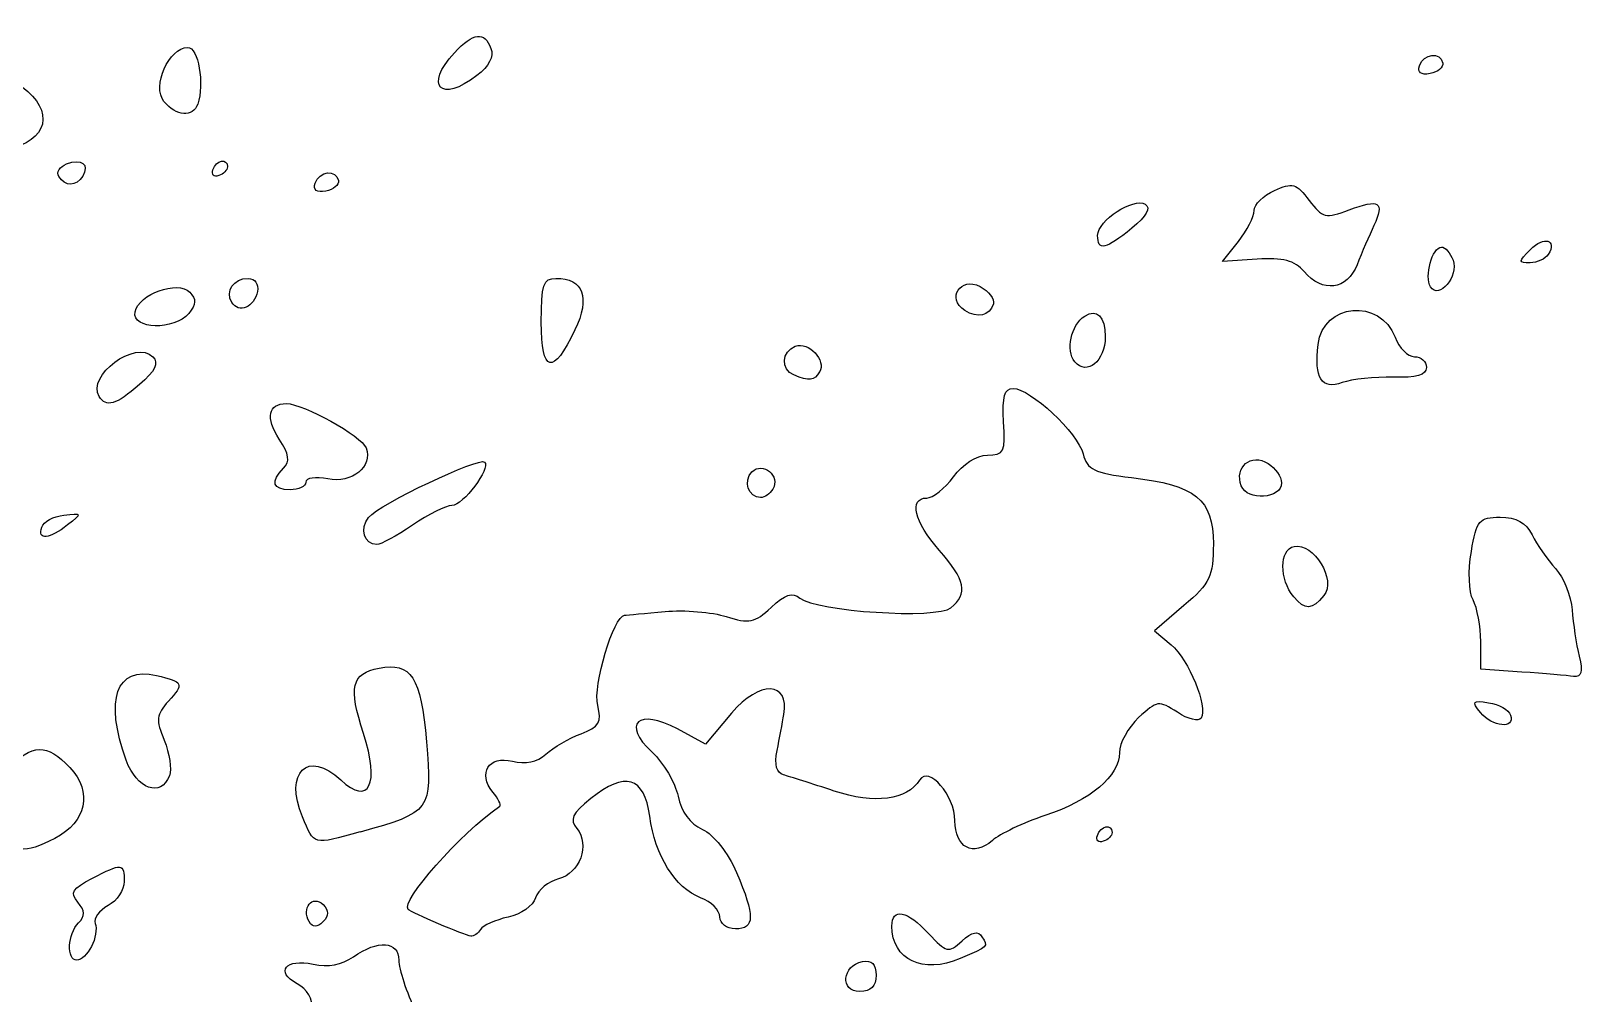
# Model space of a CAD drawing. Header units: centimetres. Extents: x -9.1 to 23.1, y -7.7 to 7.6.
# Drawn here: x -5.105 to -3.811, y -0.259 to 0.544 of the extents above; entities that cross this region are included whole.
import ezdxf

# ---------------------------------------------------------------- set-up
doc = ezdxf.new("R2010")
doc.units = ezdxf.units.CM
doc.header["$MEASUREMENT"] = 0
doc.layers.add('Layer 1', color=7, linetype='Continuous')

msp = doc.modelspace()

# ---------------------------------------------------------------- linework, layer by layer
at = {"layer": 'Layer 1'}
for points, knots in [([(-4.73319, 0.50699), (-4.7231, 0.51475), (-4.71894, 0.52288), (-4.72156, 0.5297), (-4.72156, 0.5297), (-4.7271, 0.54414), (-4.73606, 0.54306), (-4.75192, 0.52604), (-4.75192, 0.52604), (-4.77775, 0.49831), (-4.76343, 0.48374), (-4.73319, 0.50699)], [0, 0, 0, 0, 0.25, 0.25, 0.25, 0.25, 0.5, 0.5, 0.5, 0.5, 1, 1, 1, 1]), ([(-4.96605, 0.4832), (-4.96015, 0.50005), (-4.9655, 0.53055), (-4.97436, 0.53055), (-4.97436, 0.53055), (-4.98999, 0.53055), (-5.00438, 0.49777), (-4.99415, 0.48546), (-4.99415, 0.48546), (-4.98381, 0.47299), (-4.97001, 0.47189), (-4.96605, 0.4832)], [0, 0, 0, 0, 0.25, 0.25, 0.25, 0.25, 0.5, 0.5, 0.5, 0.5, 1, 1, 1, 1]), ([(-3.92798, 0.51747), (-3.9297, 0.52708), (-3.94391, 0.52542), (-3.94732, 0.51521), (-3.94732, 0.51521), (-3.9492, 0.50958), (-3.94604, 0.50723), (-3.93853, 0.50868), (-3.93853, 0.50868), (-3.93209, 0.50992), (-3.92734, 0.51388), (-3.92798, 0.51747)], [0, 0, 0, 0, 0.25, 0.25, 0.25, 0.25, 0.5, 0.5, 0.5, 0.5, 1, 1, 1, 1]), ([(-5.20855, 0.35747), (-5.2047, 0.36465), (-5.19652, 0.37054), (-5.19036, 0.37055), (-5.19036, 0.37055), (-5.16649, 0.37055), (-5.13852, 0.39471), (-5.13393, 0.4192), (-5.13393, 0.4192), (-5.13082, 0.43579), (-5.12484, 0.44472), (-5.11413, 0.44879), (-5.11413, 0.44879), (-5.08531, 0.45975), (-5.08984, 0.48693), (-5.12337, 0.50427), (-5.12337, 0.50427), (-5.14902, 0.51753), (-5.16613, 0.50917), (-5.17185, 0.48058), (-5.17185, 0.48058), (-5.17416, 0.46902), (-5.18109, 0.45399), (-5.18724, 0.44719), (-5.18724, 0.44719), (-5.19786, 0.43546), (-5.19768, 0.43427), (-5.18373, 0.42375), (-5.18373, 0.42375), (-5.16864, 0.41236), (-5.17407, 0.39665), (-5.1931, 0.39665), (-5.1931, 0.39665), (-5.19753, 0.39665), (-5.20293, 0.39104), (-5.2051, 0.38419), (-5.2051, 0.38419), (-5.20727, 0.37734), (-5.21335, 0.37008), (-5.2186, 0.36807), (-5.2186, 0.36807), (-5.22916, 0.36404), (-5.23185, 0.3444), (-5.22185, 0.3444), (-5.22185, 0.3444), (-5.21838, 0.3444), (-5.2124, 0.35028), (-5.20856, 0.35746), (-5.20856, 0.35746), (-5.20856, 0.35746), (-5.20855, 0.35747), (-5.20855, 0.35747)], [0, 0, 0, 0, 0.0714286, 0.0714286, 0.0714286, 0.0714286, 0.1428571, 0.1428571, 0.1428571, 0.1428571, 0.2142857, 0.2142857, 0.2142857, 0.2142857, 0.2857143, 0.2857143, 0.2857143, 0.2857143, 0.3571429, 0.3571429, 0.3571429, 0.3571429, 0.4285714, 0.4285714, 0.4285714, 0.4285714, 0.5, 0.5, 0.5, 0.5, 0.5714286, 0.5714286, 0.5714286, 0.5714286, 0.6428571, 0.6428571, 0.6428571, 0.6428571, 0.7142857, 0.7142857, 0.7142857, 0.7142857, 0.7857143, 0.7857143, 0.7857143, 0.7857143, 0.8571429, 0.8571429, 0.8571429, 0.8571429, 1, 1, 1, 1]), ([(-5.06193, 0.42317), (-5.05592, 0.4329), (-5.06289, 0.43818), (-5.07539, 0.43338), (-5.07539, 0.43338), (-5.08116, 0.43116), (-5.08405, 0.42639), (-5.08182, 0.42278), (-5.08182, 0.42278), (-5.07653, 0.41421), (-5.06735, 0.41439), (-5.06193, 0.42319), (-5.06193, 0.42319), (-5.06193, 0.42319), (-5.06193, 0.42317), (-5.06193, 0.42317)], [0, 0, 0, 0, 0.2, 0.2, 0.2, 0.2, 0.4, 0.4, 0.4, 0.4, 0.6, 0.6, 0.6, 0.6, 1, 1, 1, 1]), ([(-4.94118, 0.43092), (-4.94118, 0.43857), (-4.95069, 0.43666), (-4.95343, 0.42845), (-4.95343, 0.42845), (-4.95478, 0.42442), (-4.95257, 0.4222), (-4.94853, 0.42355), (-4.94853, 0.42355), (-4.94449, 0.42491), (-4.94118, 0.4282), (-4.94118, 0.4309), (-4.94118, 0.4309), (-4.94118, 0.4309), (-4.94118, 0.43092), (-4.94118, 0.43092)], [0, 0, 0, 0, 0.2, 0.2, 0.2, 0.2, 0.4, 0.4, 0.4, 0.4, 0.6, 0.6, 0.6, 0.6, 1, 1, 1, 1]), ([(-4.8487, 0.41947), (-4.85042, 0.42908), (-4.86463, 0.42742), (-4.86804, 0.41721), (-4.86804, 0.41721), (-4.86992, 0.41158), (-4.86676, 0.40923), (-4.85925, 0.41068), (-4.85925, 0.41068), (-4.85281, 0.41192), (-4.84806, 0.41588), (-4.8487, 0.41947)], [0, 0, 0, 0, 0.25, 0.25, 0.25, 0.25, 0.5, 0.5, 0.5, 0.5, 1, 1, 1, 1]), ([(-3.99939, 0.34931), (-3.99543, 0.35919), (-3.98912, 0.37388), (-3.98537, 0.38195), (-3.98537, 0.38195), (-3.97624, 0.40163), (-3.98081, 0.40449), (-4.00608, 0.39496), (-4.00608, 0.39496), (-4.02561, 0.38759), (-4.02824, 0.38822), (-4.03933, 0.40293), (-4.03933, 0.40293), (-4.05002, 0.4171), (-4.05329, 0.41803), (-4.06831, 0.41118), (-4.06831, 0.41118), (-4.07762, 0.40694), (-4.08524, 0.39939), (-4.08524, 0.39441), (-4.08524, 0.39441), (-4.08524, 0.38943), (-4.09115, 0.37784), (-4.09837, 0.36867), (-4.09837, 0.36867), (-4.09837, 0.36867), (-4.1115, 0.35198), (-4.1115, 0.35198), (-4.1115, 0.35198), (-4.1115, 0.35198), (-4.0828, 0.35391), (-4.0828, 0.35391), (-4.0828, 0.35391), (-4.06117, 0.35535), (-4.05152, 0.35284), (-4.04361, 0.34359), (-4.04361, 0.34359), (-4.02811, 0.32549), (-4.00788, 0.3281), (-3.99938, 0.3493), (-3.99938, 0.3493), (-3.99938, 0.3493), (-3.99939, 0.34931), (-3.99939, 0.34931)], [0, 0, 0, 0, 0.0833333, 0.0833333, 0.0833333, 0.0833333, 0.1666667, 0.1666667, 0.1666667, 0.1666667, 0.25, 0.25, 0.25, 0.25, 0.3333333, 0.3333333, 0.3333333, 0.3333333, 0.4166667, 0.4166667, 0.4166667, 0.4166667, 0.5, 0.5, 0.5, 0.5, 0.5833333, 0.5833333, 0.5833333, 0.5833333, 0.6666667, 0.6666667, 0.6666667, 0.6666667, 0.75, 0.75, 0.75, 0.75, 0.8333333, 0.8333333, 0.8333333, 0.8333333, 1, 1, 1, 1]), ([(-4.18721, 0.37972), (-4.17483, 0.38984), (-4.17108, 0.39656), (-4.17607, 0.39964), (-4.17607, 0.39964), (-4.18586, 0.40569), (-4.21568, 0.38611), (-4.21568, 0.37362), (-4.21568, 0.37362), (-4.21568, 0.3604), (-4.2091, 0.36181), (-4.18721, 0.37971), (-4.18721, 0.37971), (-4.18721, 0.37971), (-4.18721, 0.37972), (-4.18721, 0.37972)], [0, 0, 0, 0, 0.2, 0.2, 0.2, 0.2, 0.4, 0.4, 0.4, 0.4, 0.6, 0.6, 0.6, 0.6, 1, 1, 1, 1]), ([(-3.91936, 0.35305), (-3.92167, 0.35907), (-3.92599, 0.36401), (-3.92896, 0.36401), (-3.92896, 0.36401), (-3.93665, 0.36401), (-3.94346, 0.33938), (-3.93815, 0.33079), (-3.93815, 0.33079), (-3.93131, 0.31972), (-3.91431, 0.33988), (-3.91937, 0.35306), (-3.91937, 0.35306), (-3.91937, 0.35306), (-3.91936, 0.35305), (-3.91936, 0.35305)], [0, 0, 0, 0, 0.2, 0.2, 0.2, 0.2, 0.4, 0.4, 0.4, 0.4, 0.6, 0.6, 0.6, 0.6, 1, 1, 1, 1]), ([(-3.83998, 0.35788), (-3.83232, 0.37027), (-3.84349, 0.37333), (-3.85487, 0.36196), (-3.85487, 0.36196), (-3.86505, 0.35178), (-3.86507, 0.35092), (-3.85512, 0.35092), (-3.85512, 0.35092), (-3.84917, 0.35092), (-3.84237, 0.35405), (-3.84, 0.35789), (-3.84, 0.35789), (-3.84, 0.35789), (-3.83998, 0.35788), (-3.83998, 0.35788)], [0, 0, 0, 0, 0.2, 0.2, 0.2, 0.2, 0.4, 0.4, 0.4, 0.4, 0.6, 0.6, 0.6, 0.6, 1, 1, 1, 1]), ([(-4.97348, 0.30872), (-4.96717, 0.31632), (-4.96697, 0.32064), (-4.97265, 0.32632), (-4.97265, 0.32632), (-4.98288, 0.33655), (-5.01534, 0.32488), (-5.01821, 0.30994), (-5.01821, 0.30994), (-5.02105, 0.29516), (-4.98554, 0.29419), (-4.97348, 0.3087), (-4.97348, 0.3087), (-4.97348, 0.3087), (-4.97348, 0.30872), (-4.97348, 0.30872)], [0, 0, 0, 0, 0.2, 0.2, 0.2, 0.2, 0.4, 0.4, 0.4, 0.4, 0.6, 0.6, 0.6, 0.6, 1, 1, 1, 1]), ([(-4.91617, 0.32697), (-4.91495, 0.33327), (-4.91822, 0.33786), (-4.92395, 0.33786), (-4.92395, 0.33786), (-4.93608, 0.33786), (-4.94341, 0.32721), (-4.93766, 0.31792), (-4.93766, 0.31792), (-4.93175, 0.30836), (-4.91871, 0.31384), (-4.91617, 0.32697)], [0, 0, 0, 0, 0.25, 0.25, 0.25, 0.25, 0.5, 0.5, 0.5, 0.5, 1, 1, 1, 1]), ([(-4.65153, 0.29488), (-4.63856, 0.32204), (-4.64439, 0.33792), (-4.66735, 0.33792), (-4.66735, 0.33792), (-4.67788, 0.33792), (-4.67961, 0.33277), (-4.67961, 0.30146), (-4.67961, 0.30146), (-4.67961, 0.25878), (-4.66987, 0.2565), (-4.65153, 0.29489), (-4.65153, 0.29489), (-4.65153, 0.29489), (-4.65153, 0.29488), (-4.65153, 0.29488)], [0, 0, 0, 0, 0.2, 0.2, 0.2, 0.2, 0.4, 0.4, 0.4, 0.4, 0.6, 0.6, 0.6, 0.6, 1, 1, 1, 1]), ([(-4.30265, 0.31658), (-4.30131, 0.32061), (-4.30631, 0.32716), (-4.31377, 0.33115), (-4.31377, 0.33115), (-4.33005, 0.33987), (-4.34201, 0.32101), (-4.32645, 0.31117), (-4.32645, 0.31117), (-4.3156, 0.30431), (-4.30602, 0.30649), (-4.30265, 0.31659), (-4.30265, 0.31659), (-4.30265, 0.31659), (-4.30265, 0.31658), (-4.30265, 0.31658)], [0, 0, 0, 0, 0.2, 0.2, 0.2, 0.2, 0.4, 0.4, 0.4, 0.4, 0.6, 0.6, 0.6, 0.6, 1, 1, 1, 1]), ([(-4.20937, 0.28935), (-4.20937, 0.30624), (-4.21636, 0.31322), (-4.22649, 0.30646), (-4.22649, 0.30646), (-4.23804, 0.29876), (-4.24257, 0.27786), (-4.23475, 0.26843), (-4.23475, 0.26843), (-4.22463, 0.25624), (-4.20938, 0.26884), (-4.20938, 0.28934), (-4.20938, 0.28934), (-4.20938, 0.28934), (-4.20937, 0.28935), (-4.20937, 0.28935)], [0, 0, 0, 0, 0.2, 0.2, 0.2, 0.2, 0.4, 0.4, 0.4, 0.4, 0.6, 0.6, 0.6, 0.6, 1, 1, 1, 1]), ([(-3.96934, 0.25547), (-3.94976, 0.25489), (-3.94158, 0.25728), (-3.94158, 0.26363), (-3.94158, 0.26363), (-3.94158, 0.26857), (-3.94606, 0.27261), (-3.95154, 0.27261), (-3.95154, 0.27261), (-3.95702, 0.27261), (-3.96426, 0.27988), (-3.96764, 0.28876), (-3.96764, 0.28876), (-3.98017, 0.32172), (-4.02778, 0.31732), (-4.03187, 0.28284), (-4.03187, 0.28284), (-4.03521, 0.2547), (-4.02894, 0.24472), (-4.01182, 0.25094), (-4.01182, 0.25094), (-4.00372, 0.25386), (-3.9846, 0.25593), (-3.96934, 0.25548), (-3.96934, 0.25548), (-3.96934, 0.25548), (-3.96934, 0.25547), (-3.96934, 0.25547)], [0, 0, 0, 0, 0.125, 0.125, 0.125, 0.125, 0.25, 0.25, 0.25, 0.25, 0.375, 0.375, 0.375, 0.375, 0.5, 0.5, 0.5, 0.5, 0.625, 0.625, 0.625, 0.625, 0.75, 0.75, 0.75, 0.75, 1, 1, 1, 1]), ([(-5.01457, 0.24931), (-5.0012, 0.26089), (-4.99818, 0.26716), (-5.00342, 0.27248), (-5.00342, 0.27248), (-5.01787, 0.28719), (-5.05891, 0.25681), (-5.04813, 0.23938), (-5.04813, 0.23938), (-5.04228, 0.22992), (-5.03419, 0.23232), (-5.01457, 0.24931)], [0, 0, 0, 0, 0.25, 0.25, 0.25, 0.25, 0.5, 0.5, 0.5, 0.5, 1, 1, 1, 1]), ([(-4.44758, 0.25983), (-4.44158, 0.26953), (-4.45671, 0.28558), (-4.46783, 0.28132), (-4.46783, 0.28132), (-4.47932, 0.27691), (-4.48005, 0.26181), (-4.46899, 0.25734), (-4.46899, 0.25734), (-4.45601, 0.2521), (-4.45208, 0.25256), (-4.44759, 0.25985), (-4.44759, 0.25985), (-4.44759, 0.25985), (-4.44758, 0.25983), (-4.44758, 0.25983)], [0, 0, 0, 0, 0.2, 0.2, 0.2, 0.2, 0.4, 0.4, 0.4, 0.4, 0.6, 0.6, 0.6, 0.6, 1, 1, 1, 1]), ([(-4.73022, -0.20498), (-4.72817, -0.20165), (-4.71784, -0.19705), (-4.70727, -0.19473), (-4.70727, -0.19473), (-4.6967, -0.19242), (-4.68634, -0.18513), (-4.68425, -0.17855), (-4.68425, -0.17855), (-4.68216, -0.17198), (-4.67356, -0.16486), (-4.66514, -0.16275), (-4.66514, -0.16275), (-4.64742, -0.1583), (-4.63875, -0.13431), (-4.64998, -0.12078), (-4.64998, -0.12078), (-4.65616, -0.11334), (-4.65385, -0.10841), (-4.63828, -0.09583), (-4.63828, -0.09583), (-4.60968, -0.07273), (-4.59357, -0.07757), (-4.58916, -0.11057), (-4.58916, -0.11057), (-4.58476, -0.14356), (-4.56797, -0.1704), (-4.54669, -0.17849), (-4.54669, -0.17849), (-4.5379, -0.18182), (-4.5307, -0.18905), (-4.5307, -0.19453), (-4.5307, -0.19453), (-4.5307, -0.20013), (-4.52499, -0.20448), (-4.51764, -0.20448), (-4.51764, -0.20448), (-4.50139, -0.20448), (-4.5012, -0.19386), (-4.51679, -0.15747), (-4.51679, -0.15747), (-4.52389, -0.14091), (-4.53581, -0.12587), (-4.54525, -0.12157), (-4.54525, -0.12157), (-4.5556, -0.11686), (-4.56297, -0.10678), (-4.56557, -0.09382), (-4.56557, -0.09382), (-4.56781, -0.08262), (-4.57756, -0.06613), (-4.58723, -0.05717), (-4.58723, -0.05717), (-4.61297, -0.03331), (-4.59862, -0.02025), (-4.56598, -0.03783), (-4.56598, -0.03783), (-4.56598, -0.03783), (-4.54271, -0.05036), (-4.54271, -0.05036), (-4.54271, -0.05036), (-4.54271, -0.05036), (-4.52084, -0.02455), (-4.52084, -0.02455), (-4.52084, -0.02455), (-4.49766, 0.00281), (-4.47248, 0.0021), (-4.47728, -0.02579), (-4.47728, -0.02579), (-4.47843, -0.03248), (-4.48096, -0.046), (-4.48291, -0.05584), (-4.48291, -0.05584), (-4.48526, -0.06776), (-4.48348, -0.07454), (-4.47755, -0.07615), (-4.47755, -0.07615), (-4.47266, -0.07747), (-4.45372, -0.08352), (-4.43547, -0.08955), (-4.43547, -0.08955), (-4.40162, -0.10074), (-4.37457, -0.09726), (-4.36414, -0.08038), (-4.36414, -0.08038), (-4.35657, -0.06813), (-4.33476, -0.09329), (-4.33476, -0.11428), (-4.33476, -0.11428), (-4.33476, -0.13669), (-4.31932, -0.14488), (-4.30349, -0.13086), (-4.30349, -0.13086), (-4.29734, -0.12541), (-4.27761, -0.11603), (-4.25965, -0.11003), (-4.25965, -0.11003), (-4.22125, -0.09718), (-4.1976, -0.07718), (-4.1976, -0.05755), (-4.1976, -0.05755), (-4.1976, -0.04982), (-4.19036, -0.0367), (-4.18151, -0.02839), (-4.18151, -0.02839), (-4.16625, -0.01406), (-4.16459, -0.01383), (-4.14919, -0.02391), (-4.14919, -0.02391), (-4.14026, -0.02976), (-4.13137, -0.03198), (-4.12943, -0.02883), (-4.12943, -0.02883), (-4.12357, -0.01934), (-4.13962, 0.02006), (-4.15437, 0.03238), (-4.15437, 0.03238), (-4.15437, 0.03238), (-4.1682, 0.04394), (-4.1682, 0.04394), (-4.1682, 0.04394), (-4.1682, 0.04394), (-4.14371, 0.06504), (-4.14371, 0.06504), (-4.14371, 0.06504), (-4.12197, 0.08378), (-4.11922, 0.08954), (-4.11922, 0.11642), (-4.11922, 0.11642), (-4.11922, 0.15366), (-4.13387, 0.16556), (-4.18752, 0.17186), (-4.18752, 0.17186), (-4.21856, 0.17552), (-4.2245, 0.1784), (-4.22778, 0.19149), (-4.22778, 0.19149), (-4.23221, 0.20913), (-4.27172, 0.24616), (-4.28611, 0.24616), (-4.28611, 0.24616), (-4.29343, 0.24616), (-4.29537, 0.23937), (-4.29405, 0.2184), (-4.29405, 0.2184), (-4.29246, 0.19316), (-4.29368, 0.19063), (-4.30763, 0.19048), (-4.30763, 0.19048), (-4.31667, 0.19048), (-4.32829, 0.18302), (-4.33593, 0.17252), (-4.33593, 0.17252), (-4.34306, 0.16273), (-4.35306, 0.15472), (-4.35815, 0.15472), (-4.35815, 0.15472), (-4.37337, 0.15472), (-4.36868, 0.13504), (-4.34781, 0.11127), (-4.34781, 0.11127), (-4.32587, 0.08629), (-4.32363, 0.07523), (-4.33806, 0.06325), (-4.33806, 0.06325), (-4.3497, 0.05359), (-4.45029, 0.06008), (-4.46393, 0.07136), (-4.46393, 0.07136), (-4.47006, 0.07644), (-4.47645, 0.07437), (-4.48792, 0.06358), (-4.48792, 0.06358), (-4.5016, 0.05073), (-4.50628, 0.04976), (-4.52528, 0.05586), (-4.52528, 0.05586), (-4.53723, 0.05969), (-4.56023, 0.06161), (-4.5764, 0.06013), (-4.5764, 0.06013), (-4.59256, 0.05865), (-4.60775, 0.05729), (-4.61015, 0.05708), (-4.61015, 0.05708), (-4.61928, 0.05638), (-4.63663, -0.0019), (-4.63254, -0.01818), (-4.63254, -0.01818), (-4.62901, -0.03223), (-4.63123, -0.03599), (-4.64644, -0.04177), (-4.64644, -0.04177), (-4.65639, -0.04556), (-4.66957, -0.05321), (-4.67572, -0.05877), (-4.67572, -0.05877), (-4.68301, -0.06537), (-4.69272, -0.06742), (-4.70363, -0.06469), (-4.70363, -0.06469), (-4.72335, -0.05974), (-4.73285, -0.07481), (-4.71988, -0.09044), (-4.71988, -0.09044), (-4.71537, -0.09587), (-4.71284, -0.10112), (-4.71425, -0.10212), (-4.71425, -0.10212), (-4.74726, -0.12533), (-4.79735, -0.18187), (-4.79061, -0.18831), (-4.79061, -0.18831), (-4.78763, -0.19115), (-4.74356, -0.2099), (-4.73842, -0.2105), (-4.73842, -0.2105), (-4.73594, -0.21091), (-4.73223, -0.20832), (-4.73018, -0.205), (-4.73018, -0.205), (-4.73018, -0.205), (-4.73022, -0.20498), (-4.73022, -0.20498)], [0, 0, 0, 0, 0.0175439, 0.0175439, 0.0175439, 0.0175439, 0.0350877, 0.0350877, 0.0350877, 0.0350877, 0.0526316, 0.0526316, 0.0526316, 0.0526316, 0.0701754, 0.0701754, 0.0701754, 0.0701754, 0.0877193, 0.0877193, 0.0877193, 0.0877193, 0.1052632, 0.1052632, 0.1052632, 0.1052632, 0.122807, 0.122807, 0.122807, 0.122807, 0.1403509, 0.1403509, 0.1403509, 0.1403509, 0.1578947, 0.1578947, 0.1578947, 0.1578947, 0.1754386, 0.1754386, 0.1754386, 0.1754386, 0.1929825, 0.1929825, 0.1929825, 0.1929825, 0.2105263, 0.2105263, 0.2105263, 0.2105263, 0.2280702, 0.2280702, 0.2280702, 0.2280702, 0.245614, 0.245614, 0.245614, 0.245614, 0.2631579, 0.2631579, 0.2631579, 0.2631579, 0.2807018, 0.2807018, 0.2807018, 0.2807018, 0.2982456, 0.2982456, 0.2982456, 0.2982456, 0.3157895, 0.3157895, 0.3157895, 0.3157895, 0.3333333, 0.3333333, 0.3333333, 0.3333333, 0.3508772, 0.3508772, 0.3508772, 0.3508772, 0.3684211, 0.3684211, 0.3684211, 0.3684211, 0.3859649, 0.3859649, 0.3859649, 0.3859649, 0.4035088, 0.4035088, 0.4035088, 0.4035088, 0.4210526, 0.4210526, 0.4210526, 0.4210526, 0.4385965, 0.4385965, 0.4385965, 0.4385965, 0.4561404, 0.4561404, 0.4561404, 0.4561404, 0.4736842, 0.4736842, 0.4736842, 0.4736842, 0.4912281, 0.4912281, 0.4912281, 0.4912281, 0.5087719, 0.5087719, 0.5087719, 0.5087719, 0.5263158, 0.5263158, 0.5263158, 0.5263158, 0.5438596, 0.5438596, 0.5438596, 0.5438596, 0.5614035, 0.5614035, 0.5614035, 0.5614035, 0.5789474, 0.5789474, 0.5789474, 0.5789474, 0.5964912, 0.5964912, 0.5964912, 0.5964912, 0.6140351, 0.6140351, 0.6140351, 0.6140351, 0.6315789, 0.6315789, 0.6315789, 0.6315789, 0.6491228, 0.6491228, 0.6491228, 0.6491228, 0.6666667, 0.6666667, 0.6666667, 0.6666667, 0.6842105, 0.6842105, 0.6842105, 0.6842105, 0.7017544, 0.7017544, 0.7017544, 0.7017544, 0.7192982, 0.7192982, 0.7192982, 0.7192982, 0.7368421, 0.7368421, 0.7368421, 0.7368421, 0.754386, 0.754386, 0.754386, 0.754386, 0.7719298, 0.7719298, 0.7719298, 0.7719298, 0.7894737, 0.7894737, 0.7894737, 0.7894737, 0.8070175, 0.8070175, 0.8070175, 0.8070175, 0.8245614, 0.8245614, 0.8245614, 0.8245614, 0.8421053, 0.8421053, 0.8421053, 0.8421053, 0.8596491, 0.8596491, 0.8596491, 0.8596491, 0.877193, 0.877193, 0.877193, 0.877193, 0.8947368, 0.8947368, 0.8947368, 0.8947368, 0.9122807, 0.9122807, 0.9122807, 0.9122807, 0.9298246, 0.9298246, 0.9298246, 0.9298246, 0.9473684, 0.9473684, 0.9473684, 0.9473684, 0.9649123, 0.9649123, 0.9649123, 0.9649123, 1, 1, 1, 1]), ([(-4.87589, 0.16797), (-4.87589, 0.17147), (-4.86764, 0.17269), (-4.85756, 0.17069), (-4.85756, 0.17069), (-4.83741, 0.16666), (-4.81965, 0.181), (-4.8256, 0.1965), (-4.8256, 0.1965), (-4.82945, 0.20653), (-4.87786, 0.23346), (-4.89203, 0.23346), (-4.89203, 0.23346), (-4.90733, 0.23346), (-4.90972, 0.22173), (-4.89805, 0.20392), (-4.89805, 0.20392), (-4.88974, 0.19123), (-4.88886, 0.18522), (-4.89451, 0.17957), (-4.89451, 0.17957), (-4.9057, 0.16838), (-4.90361, 0.16162), (-4.88895, 0.16162), (-4.88895, 0.16162), (-4.88177, 0.16162), (-4.87589, 0.1645), (-4.87589, 0.16798), (-4.87589, 0.16798), (-4.87589, 0.16798), (-4.87589, 0.16797), (-4.87589, 0.16797)], [0, 0, 0, 0, 0.1111111, 0.1111111, 0.1111111, 0.1111111, 0.2222222, 0.2222222, 0.2222222, 0.2222222, 0.3333333, 0.3333333, 0.3333333, 0.3333333, 0.4444444, 0.4444444, 0.4444444, 0.4444444, 0.5555556, 0.5555556, 0.5555556, 0.5555556, 0.6666667, 0.6666667, 0.6666667, 0.6666667, 0.7777778, 0.7777778, 0.7777778, 0.7777778, 1, 1, 1, 1]), ([(-4.78688, 0.13218), (-4.77365, 0.14116), (-4.75889, 0.14851), (-4.75408, 0.14851), (-4.75408, 0.14851), (-4.74475, 0.14851), (-4.72153, 0.17942), (-4.72686, 0.18475), (-4.72686, 0.18475), (-4.73135, 0.18925), (-4.81438, 0.1496), (-4.82351, 0.13861), (-4.82351, 0.13861), (-4.83125, 0.12928), (-4.82729, 0.11586), (-4.81679, 0.11586), (-4.81679, 0.11586), (-4.81357, 0.11586), (-4.80011, 0.12321), (-4.78687, 0.13219), (-4.78687, 0.13219), (-4.78687, 0.13219), (-4.78688, 0.13218), (-4.78688, 0.13218)], [0, 0, 0, 0, 0.1428571, 0.1428571, 0.1428571, 0.1428571, 0.2857143, 0.2857143, 0.2857143, 0.2857143, 0.4285714, 0.4285714, 0.4285714, 0.4285714, 0.5714286, 0.5714286, 0.5714286, 0.5714286, 0.7142857, 0.7142857, 0.7142857, 0.7142857, 1, 1, 1, 1]), ([(-4.48654, 0.16218), (-4.47981, 0.17307), (-4.49495, 0.18556), (-4.50396, 0.17655), (-4.50396, 0.17655), (-4.5115, 0.16901), (-4.50678, 0.15508), (-4.49669, 0.15508), (-4.49669, 0.15508), (-4.49352, 0.15508), (-4.48895, 0.15829), (-4.48654, 0.16218)], [0, 0, 0, 0, 0.25, 0.25, 0.25, 0.25, 0.5, 0.5, 0.5, 0.5, 1, 1, 1, 1]), ([(-4.06237, 0.16743), (-4.06237, 0.17243), (-4.06743, 0.17971), (-4.07362, 0.18361), (-4.07362, 0.18361), (-4.08774, 0.19252), (-4.10195, 0.18056), (-4.09592, 0.16486), (-4.09592, 0.16486), (-4.09095, 0.15191), (-4.06237, 0.15411), (-4.06237, 0.16741), (-4.06237, 0.16741), (-4.06237, 0.16741), (-4.06237, 0.16743), (-4.06237, 0.16743)], [0, 0, 0, 0, 0.2, 0.2, 0.2, 0.2, 0.4, 0.4, 0.4, 0.4, 0.6, 0.6, 0.6, 0.6, 1, 1, 1, 1]), ([(-5.07445, 0.13238), (-5.06217, 0.14205), (-5.06227, 0.14231), (-5.07759, 0.14054), (-5.07759, 0.14054), (-5.08629, 0.13955), (-5.09462, 0.13504), (-5.09609, 0.13055), (-5.09609, 0.13055), (-5.09975, 0.11944), (-5.0898, 0.12028), (-5.07445, 0.13236), (-5.07445, 0.13236), (-5.07445, 0.13236), (-5.07445, 0.13238), (-5.07445, 0.13238)], [0, 0, 0, 0, 0.2, 0.2, 0.2, 0.2, 0.4, 0.4, 0.4, 0.4, 0.6, 0.6, 0.6, 0.6, 1, 1, 1, 1]), ([(-3.81424, 0.02279), (-3.81662, 0.03267), (-3.81927, 0.05011), (-3.82012, 0.06154), (-3.82012, 0.06154), (-3.82098, 0.07297), (-3.82719, 0.08842), (-3.83393, 0.09588), (-3.83393, 0.09588), (-3.84067, 0.10333), (-3.84948, 0.11602), (-3.8535, 0.12408), (-3.8535, 0.12408), (-3.85859, 0.13429), (-3.86663, 0.13873), (-3.88002, 0.13873), (-3.88002, 0.13873), (-3.89762, 0.13873), (-3.89965, 0.13634), (-3.90412, 0.11016), (-3.90412, 0.11016), (-3.90689, 0.0939), (-3.90627, 0.0765), (-3.90267, 0.06977), (-3.90267, 0.06977), (-3.89919, 0.06327), (-3.89634, 0.04762), (-3.89634, 0.035), (-3.89634, 0.035), (-3.89634, 0.035), (-3.89634, 0.01205), (-3.89634, 0.01205), (-3.89634, 0.01205), (-3.89634, 0.01205), (-3.86205, 0.00966), (-3.86205, 0.00966), (-3.86205, 0.00966), (-3.84319, 0.00834), (-3.82374, 0.00674), (-3.81883, 0.00604), (-3.81883, 0.00604), (-3.81228, 0.00513), (-3.81106, 0.00962), (-3.81423, 0.02279), (-3.81423, 0.02279), (-3.81423, 0.02279), (-3.81424, 0.02279), (-3.81424, 0.02279)], [0, 0, 0, 0, 0.0769231, 0.0769231, 0.0769231, 0.0769231, 0.1538462, 0.1538462, 0.1538462, 0.1538462, 0.2307692, 0.2307692, 0.2307692, 0.2307692, 0.3076923, 0.3076923, 0.3076923, 0.3076923, 0.3846154, 0.3846154, 0.3846154, 0.3846154, 0.4615385, 0.4615385, 0.4615385, 0.4615385, 0.5384615, 0.5384615, 0.5384615, 0.5384615, 0.6153846, 0.6153846, 0.6153846, 0.6153846, 0.6923077, 0.6923077, 0.6923077, 0.6923077, 0.7692308, 0.7692308, 0.7692308, 0.7692308, 0.8461538, 0.8461538, 0.8461538, 0.8461538, 1, 1, 1, 1]), ([(-4.02704, 0.0734), (-4.0164, 0.08622), (-4.03557, 0.1178), (-4.05192, 0.11438), (-4.05192, 0.11438), (-4.06419, 0.11183), (-4.06437, 0.08696), (-4.05221, 0.07232), (-4.05221, 0.07232), (-4.0429, 0.06111), (-4.03702, 0.06136), (-4.02703, 0.07339), (-4.02703, 0.07339), (-4.02703, 0.07339), (-4.02704, 0.0734), (-4.02704, 0.0734)], [0, 0, 0, 0, 0.2, 0.2, 0.2, 0.2, 0.4, 0.4, 0.4, 0.4, 0.6, 0.6, 0.6, 0.6, 1, 1, 1, 1]), ([(-4.98964, -0.07683), (-4.98755, -0.07138), (-4.98952, -0.05808), (-4.99397, -0.04727), (-4.99397, -0.04727), (-5.001, -0.0303), (-5.00051, -0.02587), (-4.9904, -0.01469), (-4.9904, -0.01469), (-4.97712, -0.00002), (-4.97776, 0.00136), (-5.00044, 0.00677), (-5.00044, 0.00677), (-5.03402, 0.01479), (-5.04398, -0.01311), (-5.02564, -0.06384), (-5.02564, -0.06384), (-5.01691, -0.08798), (-4.99672, -0.09527), (-4.98964, -0.07683)], [0, 0, 0, 0, 0.1666667, 0.1666667, 0.1666667, 0.1666667, 0.3333333, 0.3333333, 0.3333333, 0.3333333, 0.5, 0.5, 0.5, 0.5, 0.6666667, 0.6666667, 0.6666667, 0.6666667, 1, 1, 1, 1]), ([(-4.83063, -0.12373), (-4.77179, -0.1076), (-4.77023, -0.10548), (-4.77526, -0.04859), (-4.77526, -0.04859), (-4.78008, 0.00601), (-4.7878, 0.01799), (-4.81485, 0.01282), (-4.81485, 0.01282), (-4.83784, 0.00842), (-4.84049, -0.00271), (-4.82777, -0.04158), (-4.82777, -0.04158), (-4.81402, -0.08363), (-4.82321, -0.10243), (-4.84673, -0.08033), (-4.84673, -0.08033), (-4.87413, -0.05459), (-4.89426, -0.074), (-4.87869, -0.11113), (-4.87869, -0.11113), (-4.86865, -0.13507), (-4.87038, -0.13462), (-4.83064, -0.12372), (-4.83064, -0.12372), (-4.83064, -0.12372), (-4.83063, -0.12373), (-4.83063, -0.12373)], [0, 0, 0, 0, 0.125, 0.125, 0.125, 0.125, 0.25, 0.25, 0.25, 0.25, 0.375, 0.375, 0.375, 0.375, 0.5, 0.5, 0.5, 0.5, 0.625, 0.625, 0.625, 0.625, 0.75, 0.75, 0.75, 0.75, 1, 1, 1, 1]), ([(-3.8715, -0.02631), (-3.87298, -0.02182), (-3.88117, -0.01713), (-3.88969, -0.01589), (-3.88969, -0.01589), (-3.90323, -0.01391), (-3.9041, -0.01494), (-3.89654, -0.02405), (-3.89654, -0.02405), (-3.88631, -0.03638), (-3.86763, -0.03806), (-3.87149, -0.02631), (-3.87149, -0.02631), (-3.87149, -0.02631), (-3.8715, -0.02631), (-3.8715, -0.02631)], [0, 0, 0, 0, 0.2, 0.2, 0.2, 0.2, 0.4, 0.4, 0.4, 0.4, 0.6, 0.6, 0.6, 0.6, 1, 1, 1, 1]), ([(-5.08514, -0.12902), (-5.05862, -0.11531), (-5.05337, -0.09051), (-5.07265, -0.07), (-5.07265, -0.07), (-5.09187, -0.04954), (-5.10318, -0.04987), (-5.12583, -0.07161), (-5.12583, -0.07161), (-5.14715, -0.09203), (-5.14839, -0.10128), (-5.13272, -0.12283), (-5.13272, -0.12283), (-5.11927, -0.14134), (-5.11099, -0.14241), (-5.08514, -0.12904), (-5.08514, -0.12904), (-5.08514, -0.12904), (-5.08514, -0.12902), (-5.08514, -0.12902)], [0, 0, 0, 0, 0.1666667, 0.1666667, 0.1666667, 0.1666667, 0.3333333, 0.3333333, 0.3333333, 0.3333333, 0.5, 0.5, 0.5, 0.5, 0.6666667, 0.6666667, 0.6666667, 0.6666667, 1, 1, 1, 1]), ([(-4.20365, -0.12418), (-4.20365, -0.11653), (-4.21316, -0.11844), (-4.2159, -0.12661), (-4.2159, -0.12661), (-4.21725, -0.13064), (-4.21504, -0.13286), (-4.211, -0.13151), (-4.211, -0.13151), (-4.20696, -0.13015), (-4.20365, -0.12686), (-4.20365, -0.12416), (-4.20365, -0.12416), (-4.20365, -0.12416), (-4.20365, -0.12418), (-4.20365, -0.12418)], [0, 0, 0, 0, 0.2, 0.2, 0.2, 0.2, 0.4, 0.4, 0.4, 0.4, 0.6, 0.6, 0.6, 0.6, 1, 1, 1, 1]), ([(-5.05453, -0.21917), (-5.0513, -0.21288), (-5.0499, -0.20427), (-5.05143, -0.20002), (-5.05143, -0.20002), (-5.05296, -0.19577), (-5.04815, -0.18906), (-5.04075, -0.1851), (-5.04075, -0.1851), (-5.03335, -0.18115), (-5.02729, -0.17212), (-5.02729, -0.16506), (-5.02729, -0.16506), (-5.02729, -0.14958), (-5.02902, -0.14941), (-5.0542, -0.16243), (-5.0542, -0.16243), (-5.07056, -0.17089), (-5.07256, -0.17429), (-5.06591, -0.1823), (-5.06591, -0.1823), (-5.05983, -0.18962), (-5.05972, -0.1938), (-5.06544, -0.19953), (-5.06544, -0.19953), (-5.07459, -0.20868), (-5.07548, -0.2306), (-5.0667, -0.2306), (-5.0667, -0.2306), (-5.06323, -0.2306), (-5.05775, -0.22546), (-5.05452, -0.21917), (-5.05452, -0.21917), (-5.05452, -0.21917), (-5.05453, -0.21917), (-5.05453, -0.21917)], [0, 0, 0, 0, 0.1, 0.1, 0.1, 0.1, 0.2, 0.2, 0.2, 0.2, 0.3, 0.3, 0.3, 0.3, 0.4, 0.4, 0.4, 0.4, 0.5, 0.5, 0.5, 0.5, 0.6, 0.6, 0.6, 0.6, 0.7, 0.7, 0.7, 0.7, 0.8, 0.8, 0.8, 0.8, 1, 1, 1, 1]), ([(-4.86155, -0.18429), (-4.87022, -0.17562), (-4.87983, -0.1875), (-4.87304, -0.19849), (-4.87304, -0.19849), (-4.86988, -0.2036), (-4.86666, -0.2036), (-4.86155, -0.19849), (-4.86155, -0.19849), (-4.85644, -0.19338), (-4.85644, -0.1894), (-4.86155, -0.18429)], [0, 0, 0, 0, 0.25, 0.25, 0.25, 0.25, 0.5, 0.5, 0.5, 0.5, 1, 1, 1, 1]), ([(-4.33039, -0.22928), (-4.30629, -0.21892), (-4.30687, -0.2195), (-4.31212, -0.21102), (-4.31212, -0.21102), (-4.31533, -0.20583), (-4.32029, -0.20689), (-4.32876, -0.21456), (-4.32876, -0.21456), (-4.34014, -0.22485), (-4.34175, -0.2245), (-4.35662, -0.20845), (-4.35662, -0.20845), (-4.37469, -0.18895), (-4.38724, -0.18644), (-4.38724, -0.20233), (-4.38724, -0.20233), (-4.38724, -0.23017), (-4.36119, -0.24252), (-4.3304, -0.22928), (-4.3304, -0.22928), (-4.3304, -0.22928), (-4.33039, -0.22928), (-4.33039, -0.22928)], [0, 0, 0, 0, 0.1428571, 0.1428571, 0.1428571, 0.1428571, 0.2857143, 0.2857143, 0.2857143, 0.2857143, 0.4285714, 0.4285714, 0.4285714, 0.4285714, 0.5714286, 0.5714286, 0.5714286, 0.5714286, 0.7142857, 0.7142857, 0.7142857, 0.7142857, 1, 1, 1, 1]), ([(-4.81854, -0.35867), (-4.81383, -0.35299), (-4.81262, -0.33956), (-4.81531, -0.32275), (-4.81531, -0.32275), (-4.81986, -0.29429), (-4.81573, -0.28996), (-4.79871, -0.30536), (-4.79871, -0.30536), (-4.77706, -0.32496), (-4.76875, -0.30676), (-4.78427, -0.27373), (-4.78427, -0.27373), (-4.79201, -0.25726), (-4.79834, -0.23788), (-4.79834, -0.23065), (-4.79834, -0.23065), (-4.79834, -0.21463), (-4.81559, -0.21333), (-4.83624, -0.22781), (-4.83624, -0.22781), (-4.84584, -0.23453), (-4.85743, -0.23666), (-4.86973, -0.23396), (-4.86973, -0.23396), (-4.89268, -0.22892), (-4.90187, -0.24022), (-4.88303, -0.25031), (-4.88303, -0.25031), (-4.87458, -0.25483), (-4.86995, -0.26305), (-4.87087, -0.27186), (-4.87087, -0.27186), (-4.87246, -0.287), (-4.85986, -0.33725), (-4.8497, -0.35632), (-4.8497, -0.35632), (-4.84238, -0.37006), (-4.82884, -0.37109), (-4.81855, -0.35867), (-4.81855, -0.35867), (-4.81855, -0.35867), (-4.81854, -0.35867), (-4.81854, -0.35867)], [0, 0, 0, 0, 0.0833333, 0.0833333, 0.0833333, 0.0833333, 0.1666667, 0.1666667, 0.1666667, 0.1666667, 0.25, 0.25, 0.25, 0.25, 0.3333333, 0.3333333, 0.3333333, 0.3333333, 0.4166667, 0.4166667, 0.4166667, 0.4166667, 0.5, 0.5, 0.5, 0.5, 0.5833333, 0.5833333, 0.5833333, 0.5833333, 0.6666667, 0.6666667, 0.6666667, 0.6666667, 0.75, 0.75, 0.75, 0.75, 0.8333333, 0.8333333, 0.8333333, 0.8333333, 1, 1, 1, 1]), ([(-4.40044, -0.24316), (-4.40044, -0.23381), (-4.40396, -0.23029), (-4.41179, -0.23181), (-4.41179, -0.23181), (-4.42882, -0.2351), (-4.43071, -0.25671), (-4.41398, -0.25671), (-4.41398, -0.25671), (-4.40463, -0.25671), (-4.40044, -0.25251), (-4.40044, -0.24317), (-4.40044, -0.24317), (-4.40044, -0.24317), (-4.40044, -0.24316), (-4.40044, -0.24316)], [0, 0, 0, 0, 0.2, 0.2, 0.2, 0.2, 0.4, 0.4, 0.4, 0.4, 0.6, 0.6, 0.6, 0.6, 1, 1, 1, 1])]:
    msp.add_open_spline(points, degree=3, knots=knots, dxfattribs=at)

doc.saveas('drawing.dxf')
